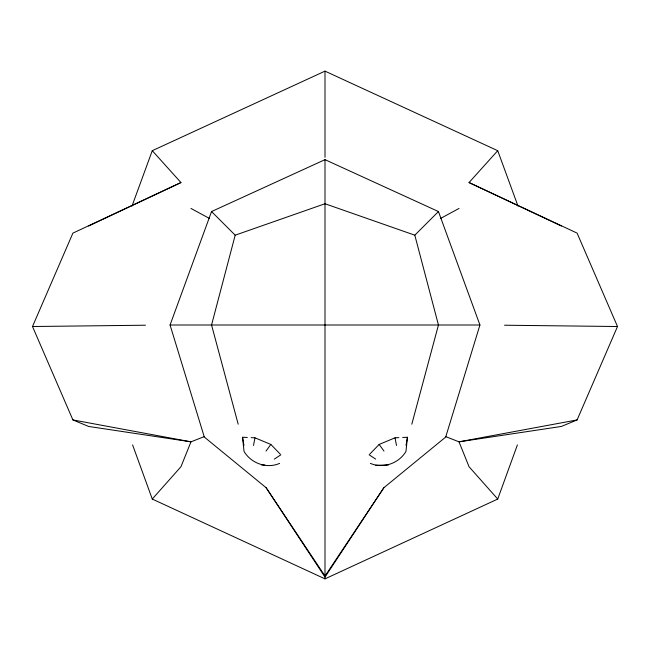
<?xml version="1.0" encoding="UTF-8"?>
<svg xmlns="http://www.w3.org/2000/svg" width="650" height="650" viewBox="0 0 650 650"><rect width="100%" height="100%" fill="white"/><g stroke="black" fill="none" stroke-linecap="round" stroke-linejoin="round"><path stroke-width="0.97" d="M402.675 437.474L407.444 437.263L405.974 451.417C398.889 463.426 383.199 468.942 370.362 463.369M406.039 445.453L407.444 437.263M253.516 445.494L254.954 437.816L251.136 437.645M411.808 424.206L438.449 325L414.814 235.186L325 203.743L235.186 235.186L211.551 325L238.193 424.206M479.936 325L445.681 437.068L383.866 487.719L325.008 576.038L266.134 487.719L204.319 437.068L170.064 325L211.551 211.551L325 159.656L438.449 211.551L479.936 325L170.064 325M132.592 444.892L152.271 499.054L325 578.866L497.729 499.054L517.408 444.892M132.023 206.001L152.271 150.694L325 71.134L497.729 150.694L517.977 206.001M204.124 436.686L190.986 441.829L88.619 426.449L72.906 419.933L32.5 326.519L72.906 233.114L180.96 182.553L152.271 150.694M445.876 436.686L459.014 441.829L561.381 426.449L577.094 419.933L617.5 326.519L577.094 233.114L469.04 182.553L497.729 150.694M383.866 487.719L325 577.094L266.134 487.719M266.021 451.059L270.863 444.454L280.199 454.098M152.271 499.054L180.96 466.716L190.986 441.829L72.906 419.933M369.801 454.098L379.137 444.454L395.046 437.816L398.864 437.645M414.814 235.186L438.449 211.551M274.308 459.119L280.865 454.789M440.464 218.498L459.014 208.447M88.619 226.013L180.96 182.553M279.638 463.369C266.817 469.064 251.119 463.369 244.026 451.417L242.556 437.263L247.325 437.474M577.094 419.933L459.014 441.829L469.04 466.716L497.729 499.054M375.749 465.302L388.521 464.937M32.5 326.519L145.478 325.219M504.522 325.219L617.5 326.519M261.479 464.937L264.818 465.043M254.954 437.816L270.863 444.454M469.04 182.553L561.381 226.013M190.986 208.447L209.536 218.498M369.135 454.789L375.692 459.119M211.551 211.551L235.186 235.186M379.137 444.454L383.979 451.059M395.046 437.816L396.484 445.494M242.556 437.263L243.961 445.453M325 71.134L325 157.316M325 159.656L325 578.866"/></g></svg>
